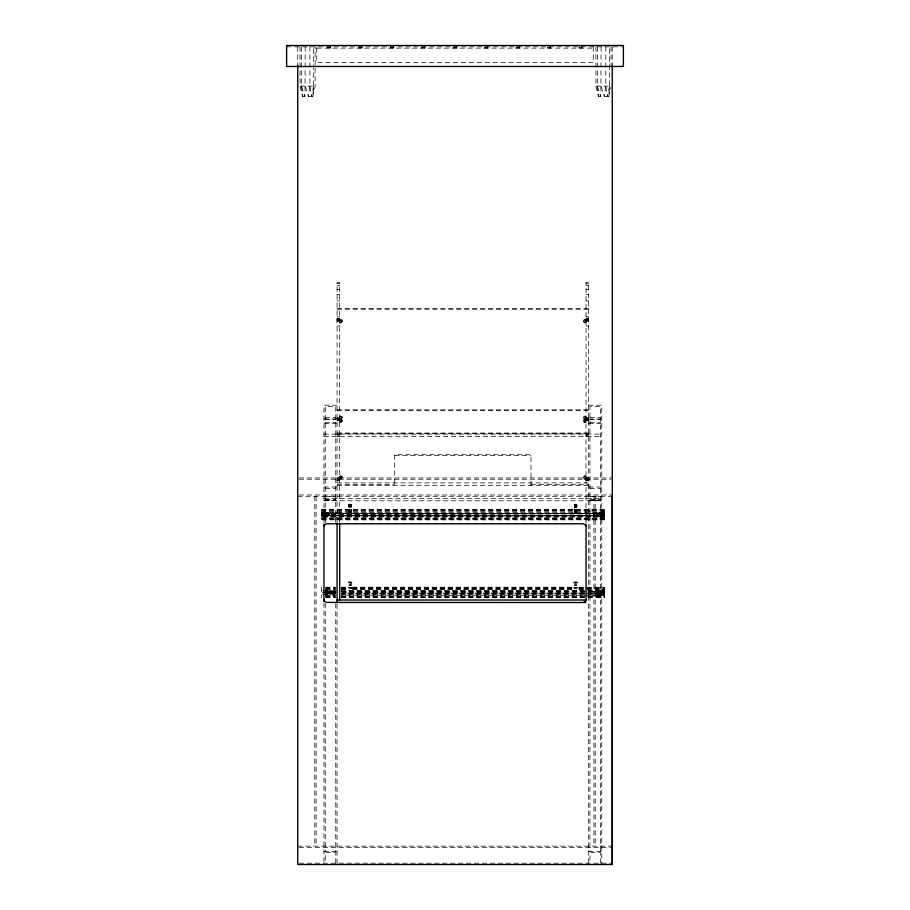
<?xml version="1.0" encoding="UTF-8"?>
<svg xmlns="http://www.w3.org/2000/svg" width="910" height="910" viewBox="0 0 910 910"><rect width="100%" height="100%" fill="white"/><g stroke="black" fill="none" stroke-linecap="round" stroke-linejoin="round"><path stroke-width="0.68" stroke-dasharray="4.55 3.41" d="M305.248 46.808L304.964 96.608L301.483 86.12L301.483 46.808M601.135 46.808L600.85 96.608L597.369 86.12L597.369 46.808M300.05 46.808L300.05 86.12L302.655 96.608L312.824 96.608L313.677 86.12L313.677 46.808M595.936 46.808L595.936 86.12L598.541 96.608L608.71 96.608L609.563 86.12L609.563 46.808M309.912 46.808L309.912 86.12L308.49 96.608L305.248 86.12M605.798 46.808L605.798 86.12L604.377 96.608L601.135 86.12M313.677 86.12L311.595 96.608L309.912 86.12M609.563 86.12L607.482 96.608L605.798 86.12M604.388 511.215L321.344 511.352L331.047 513.342L331.877 514.867L330.512 516.015L329.124 514.628L330.512 513.229L604.388 513.456L596.607 514.628L595.208 516.015L331.047 515.902L321.344 517.892L604.388 517.892L594.321 515.686L593.843 514.867L594.742 513.32M594.742 515.924L593.843 514.377L594.321 513.558L596.107 513.558L596.585 514.377L595.686 515.924L330.034 515.924L329.147 514.377L329.625 513.558L321.344 514.628L329.534 515.606L321.344 516.584L604.388 516.584L595.208 516.015L596.585 514.867L595.686 513.32L330.034 513.32L329.147 514.867L330.512 516.015L321.344 515.788L329.227 515.151L329.227 514.093L330.512 513.229L594.23 513.638L604.388 511.352M578.908 589.191L604.388 589.191C590.704 588.895 590.704 596.027 604.388 595.731L341.148 595.731M340.966 591.182L595.208 591.068L596.607 592.456L595.208 593.855L341.841 593.855M341.148 590.499L604.388 590.499L595.743 591.182L596.607 592.456L596.198 593.445L604.388 594.423L341.148 594.423M312.824 96.608L315.11 86.12L315.11 46.808M608.71 96.608L610.712 87.428M341.716 591.932L593.934 591.932L595.458 591.09L596.607 592.456L595.458 593.832L593.911 592.933M339.601 320.9L340.75 319.603L342.296 320.457L341.694 322.857L339.93 322.572L339.601 320.9L339.93 322.572M339.601 321.719L339.93 320.058M339.601 417.326L340.75 416.029L342.296 416.882L342.296 418.6L340.75 419.442L339.601 417.326L339.93 418.987M339.601 418.145L339.93 416.484M339.601 420.568L340.75 419.26L342.296 420.113L342.296 421.83L340.75 422.672L339.601 420.568L339.93 422.229M339.601 421.375L339.93 419.715M339.601 477.124L340.75 475.828L342.296 476.669L342.296 478.387L340.75 479.24L339.601 477.124L339.93 478.785M339.601 477.943L339.93 476.271M585.79 322.572L586.12 320.9L584.971 319.603L583.424 320.457L583.424 322.174L584.038 322.857L585.79 322.572L585.79 320.058M585.79 418.987L585.79 416.484L584.971 416.029L583.424 416.882L583.424 418.6L584.971 419.442L586.12 418.145L585.79 416.484M585.79 422.229L585.79 419.715L584.971 419.26L583.424 420.113L583.424 421.83L584.971 422.672L586.12 421.375L585.79 419.715M585.79 478.785L585.79 476.271L584.971 475.828L583.424 476.669L583.424 478.387L584.971 479.24L586.12 477.943L585.79 476.271M348.803 504.549L351.533 504.549L351.533 507.041L350.168 507.393L348.803 507.041L348.803 504.549L351.533 504.549M348.803 507.041L348.962 504.254M348.803 512.319L348.803 509.827L349.69 509.35L349.69 511.841L348.803 512.319L351.533 512.319L351.533 509.827L350.646 509.35L350.646 511.841L351.533 512.319M576.758 507.177L576.929 504.39L574.187 504.39L574.358 507.177L575.086 507.37L576.758 507.177L576.929 504.39M576.758 509.975L576.03 510.157L576.03 512.649L576.758 512.466L576.929 509.68L574.187 509.68L574.358 512.466L575.086 512.649L575.086 510.157L574.187 509.68M576.758 512.466L576.929 509.68M576.929 590.237L574.187 590.237M596.494 515.151L604.388 515.788L596.198 515.606L604.388 514.628L596.494 514.093L604.388 513.456L595.743 513.342L604.388 512.66L596.198 513.638L604.388 514.628L596.198 515.606L604.388 516.584L595.208 516.015L604.388 515.788L596.607 514.628L595.208 513.229L604.388 512.66L321.344 512.66L329.534 513.638L321.344 513.456L329.124 514.628L321.344 515.788L329.977 515.902L321.344 516.584L330.512 516.015M593.934 591.932L595.902 591.261L596.516 592.933L594.969 593.832L594.15 593.354L594.15 591.568L585.71 591.477M339.93 321.753L340.75 322.208L342.296 321.355M339.93 418.179L340.75 418.634L342.296 417.781L341.694 416.996L339.93 417.292M339.93 421.41L340.75 421.865L342.296 421.012M339.93 477.977L340.75 478.421L342.296 477.579M583.424 321.264L584.038 320.57L585.79 320.866M585.79 417.292L584.038 416.996L583.424 417.69L584.038 418.475L585.79 418.179M583.424 420.921L584.971 420.079L585.79 420.522M583.424 477.488L584.971 476.635L585.79 477.09M330.99 515.924L331.877 514.377L331.047 513.342M331.047 515.902L331.797 515.162L593.934 515.162L594.674 515.902L593.82 514.628L594.23 513.638L331.797 514.093L331.49 515.606L594.23 515.606M339.93 320.866L341.694 320.57L342.296 321.264M339.93 420.522L340.75 420.079L342.296 420.921M583.424 321.355L584.971 322.208L585.79 321.753M339.93 477.09L340.75 476.635L342.296 477.488M583.424 421.012L584.971 421.865L585.79 421.41M583.424 477.579L584.971 478.421L585.79 477.977M348.803 509.827L351.533 509.827M349.69 584.618C346.687 585.608 353.649 585.608 350.646 584.618M351.533 590.385L348.803 590.385M576.929 506.881L574.358 507.177M576.929 512.171L574.358 512.466M574.665 584.698C572.936 585.699 578.18 585.699 576.451 584.698M348.962 506.745L351.533 507.041M574.187 504.39L576.758 504.686M325.268 594.924L327.896 594.389M325.234 593.047L327.827 592.66M596.607 592.456L604.388 591.295L595.208 591.068L604.388 590.499L596.198 591.477L604.388 592.456L596.198 593.445L604.388 593.627L596.607 592.456L604.388 592.456L596.494 592.99L604.388 593.627L595.208 593.855L604.388 594.423L595.743 593.741L604.388 593.627M325.439 593.934L328.169 593.604M322.709 592.296L328.169 591.648M325.279 593.309L327.918 593.104M595.743 591.182L604.388 591.295L596.494 591.932L604.388 592.456M325.041 594.139L329.977 593.741M329.227 515.162L321.344 514.628L329.227 514.093L321.344 513.456L330.512 513.229L321.344 512.66L329.977 513.342L321.344 513.456M322.652 592.376L329.227 591.932M322.652 594.344L327.896 594.014M325.268 591.204L336.177 591.068M321.344 515.788L329.534 515.606M596.198 513.638L604.388 513.456M325.439 593.536L328.169 593.479M596.198 591.477L604.388 591.295M595.743 515.902L604.388 515.788M325.041 591.25L327.509 591.216M286.616 46.808L621.962 46.808M316.748 48.116L593.252 48.116M300.05 86.12L315.11 86.12M595.936 86.12L611.008 86.12M337.064 283.34L339.68 283.363M586.04 283.363L588.656 283.34M337.064 285.626L339.68 285.683M586.04 285.683L588.656 285.626M337.064 289.391L339.68 289.391M586.04 289.391L588.656 289.391M337.064 294.544L339.68 294.544M586.04 294.544L588.656 294.544M337.064 300.937L339.68 300.937M586.04 300.937L588.656 300.937M337.064 308.445L588.656 308.445M337.064 309.263L588.656 309.263M337.064 316.851L339.68 316.851M586.04 316.851L588.656 316.851M337.064 318.329L339.68 318.329M586.04 318.329L588.656 318.329M337.064 318.454L339.68 318.454M586.04 318.454L588.656 318.454M337.064 318.83L339.68 318.83M586.04 318.83L588.656 318.83M337.064 319.171L339.68 319.171M586.04 319.171L588.656 319.171M337.064 319.728L339.68 319.728M586.04 319.728L588.656 319.728M337.064 320.115L339.68 320.115M586.04 320.115L588.656 320.115M337.064 320.616L339.68 320.616M586.04 320.616L588.656 320.616M337.064 320.866L339.68 320.866M586.04 320.866L588.656 320.866M337.064 321.059L339.68 321.059M586.04 321.059L588.656 321.059M337.064 325.962L339.68 325.962M586.04 325.962L588.656 325.962M337.064 405.189L323.96 405.189L323.96 523.887M588.656 405.189L601.76 405.189L601.76 864.5M337.064 409.853L588.656 409.853M337.064 410.672L588.656 410.672M325.268 417.588L335.756 417.588M589.976 417.588L600.452 417.588M337.064 417.986L339.68 418.009M586.04 417.986L588.656 418.009M337.064 418.134L339.68 418.122M586.04 418.122L588.656 418.134M337.064 418.509L339.68 418.486M586.04 418.486L588.656 418.509M337.064 418.827L339.68 418.839M586.04 418.827L588.656 418.839M323.96 418.964L337.064 418.964M588.656 418.964L601.76 418.964M325.268 419.385L335.756 419.385M337.064 419.408L339.68 419.385M586.04 419.385L588.656 419.408M589.976 419.385L600.452 419.385M337.064 419.772L339.68 419.794M586.04 419.794L588.656 419.772M337.064 420.272L339.68 420.295M586.04 420.272L588.656 420.295M337.064 420.522L339.68 420.545M586.04 420.522L588.656 420.545M337.064 420.716L339.68 420.738M586.04 420.738L588.656 420.716M325.268 422.797L335.756 422.797M589.976 422.797L600.452 422.797M323.96 423.218L337.064 423.218M588.656 423.218L601.76 423.218M337.064 433.024L588.656 433.024M337.064 433.831L588.656 433.831M323.96 434.081L601.76 434.081M337.064 434.377L339.68 434.377M586.04 434.377L588.656 434.377M337.064 435.583L339.68 435.583M586.04 435.583L588.656 435.583M337.064 436.322L339.68 436.322M586.04 436.322L588.656 436.322M323.96 436.572L601.76 436.572M394.724 455.512L531.008 455.512M337.064 477.796L339.68 477.796M586.04 477.796L588.656 477.796M299.174 477.932L612.248 477.932M337.064 478.296L339.68 478.296M586.04 478.296L588.656 478.296M337.064 478.637L339.68 478.637M586.04 478.637L588.656 478.637M299.174 479.24L610.826 479.24M337.064 479.593L339.68 479.593M586.04 479.593L588.656 479.593M337.064 480.082L339.68 480.082M586.04 480.082L588.656 480.082M337.064 480.332L339.68 480.332M586.04 480.332L588.656 480.332M337.064 480.537L339.68 480.537M586.04 480.537L588.656 480.537M337.064 482.926L588.656 482.926M337.064 484.598L394.724 484.598M531.008 484.598L588.656 484.598M337.064 485.417L588.656 485.417M323.96 487.032L337.064 487.032M588.656 487.032L601.76 487.032M325.268 488.408L335.756 488.408M589.976 488.408L600.452 488.408M299.174 494.972L612.248 494.972M297.752 496.28L612.248 496.28M325.268 496.701L335.756 496.701M589.976 496.701L600.452 496.701M323.96 498.316L601.76 498.316M325.268 499.431L335.756 499.431M589.976 499.431L600.452 499.431M325.268 500.113L335.756 500.113M589.976 500.113L600.452 500.113M323.96 500.534L337.064 500.534M588.656 500.534L601.76 500.534M323.96 500.807L601.76 500.807M321.344 509.896L604.388 509.896M323.96 510.226L325.268 510.226M575.086 510.157L576.03 510.157M588.656 510.226L589.976 510.226M321.344 510.692L604.388 510.692M323.96 511.625L325.268 511.625M588.656 511.625L589.976 511.625M349.69 511.841L350.646 511.841M335.756 512.717L337.064 512.717M600.452 512.717L601.76 512.717M323.96 513.968L325.268 513.968M588.656 513.968L589.976 513.968M321.344 514.628L329.124 514.628M335.756 515.276L337.064 515.276M600.452 515.276L601.76 515.276M335.756 517.631L337.064 517.631M600.452 517.631L601.76 517.631M321.344 518.029L604.388 518.029M321.344 518.552L604.388 518.552M335.756 519.018L337.064 519.018M600.452 519.018L601.76 519.018M323.96 519.212L325.268 519.212M588.656 519.212L589.976 519.212M321.344 519.348L604.388 519.348M325.587 587.223L335.494 587.223M341.148 587.223L346.812 587.223M352.477 587.223L571.833 587.223M578.908 587.223L604.388 587.223L604.388 597.699L341.148 597.699M325.587 587.735L335.494 587.735M341.148 587.735L346.812 587.735M352.477 587.735L571.833 587.735M578.908 587.735L604.388 587.735M588.656 587.871L589.976 587.871M600.452 587.871L601.76 587.871M325.587 588.531L335.494 588.531M341.148 588.531L346.812 588.531M352.477 588.531L571.833 588.531M578.908 588.531L604.388 588.531M325.587 589.054L335.494 589.054M341.148 589.054L346.812 589.054M352.477 589.054L571.833 589.054M578.908 589.054L604.388 589.054M325.587 589.191L335.494 589.191M341.148 589.191L346.812 589.191M352.477 589.191L571.833 589.191M588.656 590.169L589.976 590.169M600.452 590.169L601.76 590.169M332.662 590.499L335.494 590.499M331.49 591.477L335.756 591.477M341.432 591.477L584.288 591.477M331.797 591.932L336.04 591.932M325.234 592.456L327.827 592.456M331.9 592.456L336.154 592.456M341.807 592.456L593.934 592.99L341.716 592.99M331.797 592.99L336.04 592.99M331.49 593.445L335.756 593.445M341.432 593.445L594.23 593.445M331.047 593.741L335.301 593.741M340.966 593.741L594.685 593.741M330.512 593.855L336.177 593.855M332.662 594.423L335.494 594.423M588.656 594.753L589.976 594.753M600.452 594.753L601.76 594.753M325.587 595.731L331.251 595.731M332.662 595.731L335.494 595.731M325.587 595.868L331.251 595.868M332.662 595.868L335.494 595.868M341.148 595.868L604.388 595.868M325.587 596.391L335.494 596.391M341.148 596.391L604.388 596.391M588.656 597.051L589.976 597.051M600.452 597.051L601.76 597.051M325.587 597.188L335.494 597.188M341.148 597.188L604.388 597.188M325.587 597.699L335.494 597.699M297.752 846.152L610.94 846.152M299.174 847.46L612.248 847.46M323.96 851.396L337.064 851.396M588.656 851.396L601.76 851.396M299.174 863.192L612.248 863.192M325.041 593.673L327.509 593.707M325.439 591.386L328.169 591.443M325.268 593.718L327.896 593.786M322.652 590.579L327.896 590.909M596.494 514.093L604.388 514.628M325.279 592.729L327.918 592.91M325.041 590.783L329.977 591.182M325.279 591.614L327.918 591.818M325.439 590.988L328.169 591.318M325.439 592.956L328.169 593.274M325.234 591.875L327.827 592.262M325.268 589.998L327.896 590.533M331.49 513.638L331.9 514.628L593.934 515.151M597.369 86.12L598.541 96.608M301.483 86.12L302.655 96.608M612.248 46.808L612.248 65.27M611.008 46.808L611.008 65.065M600.452 851.396L600.452 406.565L589.976 406.565L589.976 851.396M600.452 863.192L600.452 852.704L589.976 852.704L589.976 863.192M595.208 496.28L595.208 846.152M593.9 496.28L593.9 846.152M593.252 46.808L593.252 62.54L316.748 62.54L316.748 46.808M588.656 863.192L588.656 282.578L586.04 282.578L586.04 523.83M584.971 319.603L584.971 320.422M584.971 322.208L584.971 323.016M584.971 416.029L584.971 416.848M584.971 418.634L584.971 420.079M584.971 421.865L584.971 422.672M584.971 475.828L584.971 476.635M584.971 478.421L584.971 479.24M584.038 319.763L584.038 320.57M584.038 322.049L584.038 322.857M584.038 416.188L584.038 416.996M584.038 418.475L584.038 420.238M584.038 421.705L584.038 422.524M584.038 475.987L584.038 476.795M584.038 478.273L584.038 479.081M582.207 46.808L582.207 48.116M581.82 46.808L581.82 48.116M580.853 46.808L580.853 48.116M579.75 46.808L579.75 48.116M579.022 46.808L579.022 48.116M576.451 504.14L576.451 506.631M576.451 509.429L576.451 511.921M576.03 504.879L576.03 507.37M576.03 582.935L576.03 585.426M575.552 504.038L575.552 506.529M575.552 509.327L575.552 511.818M575.086 504.879L575.086 507.37M575.086 582.935L575.086 585.426M574.665 504.14L574.665 506.631M574.665 509.429L574.665 511.921M550.755 46.808L550.755 48.116M550.368 46.808L550.368 48.116M549.401 46.808L549.401 48.116M548.298 46.808L548.298 48.116M547.581 46.808L547.581 48.116M531.008 485.417L531.008 454.704L394.724 454.704L394.724 485.417M519.303 46.808L519.303 48.116M518.916 46.808L518.916 48.116M517.949 46.808L517.949 48.116M516.846 46.808L516.846 48.116M516.129 46.808L516.129 48.116M487.851 46.808L487.851 48.116M487.476 46.808L487.476 48.116M486.497 46.808L486.497 48.116M485.394 46.808L485.394 48.116M484.677 46.808L484.677 48.116M456.411 46.808L456.411 48.116M456.024 46.808L456.024 48.116M455.057 46.808L455.057 48.116M453.953 46.808L453.953 48.116M453.225 46.808L453.225 48.116M424.856 46.808L424.856 48.116M424.14 46.808L424.14 48.116M423.036 46.808L423.036 48.116M422.058 46.808L422.058 48.116M421.683 46.808L421.683 48.116M393.507 46.808L393.507 48.116M393.12 46.808L393.12 48.116M392.153 46.808L392.153 48.116M391.05 46.808L391.05 48.116M390.333 46.808L390.333 48.116M362.055 46.808L362.055 48.116M361.668 46.808L361.668 48.116M360.701 46.808L360.701 48.116M359.598 46.808L359.598 48.116M358.881 46.808L358.881 48.116M351.374 504.254L351.374 506.745M351.374 509.543L351.374 512.034M351.055 504.8L351.055 507.291M351.055 510.089L351.055 512.58M351.055 582.866L351.055 585.357M350.646 504.06L350.646 506.551M350.168 504.902L350.168 507.393M350.168 510.191L350.168 512.683M350.168 582.957L350.168 585.46M349.69 504.06L349.69 506.551M349.281 504.8L349.281 507.291M349.281 510.089L349.281 512.58M348.962 509.543L348.962 512.034M341.694 319.763L341.694 320.57M341.694 322.049L341.694 322.857M341.694 416.188L341.694 416.996M341.694 418.475L341.694 420.238M341.694 421.705L341.694 422.524M341.694 475.987L341.694 476.795M341.694 478.273L341.694 479.081M340.75 319.603L340.75 320.422M340.75 322.208L340.75 323.016M340.75 416.029L340.75 416.848M340.75 418.634L340.75 420.079M340.75 421.865L340.75 422.672M340.75 475.828L340.75 476.635M340.75 478.421L340.75 479.24M339.68 522.42L339.68 282.578L337.064 282.578L337.064 522.465M337.064 604.229L337.064 864.5M335.756 522.772L335.756 406.565L325.268 406.565L325.268 522.772M335.756 603.512L335.756 851.396M335.756 863.192L335.756 852.704L325.268 852.704L325.268 863.192M330.603 46.808L330.603 48.116M330.228 46.808L330.228 48.116M329.249 46.808L329.249 48.116M328.146 46.808L328.146 48.116M327.429 46.808L327.429 48.116M325.268 603.512L325.268 851.396M323.96 602.807L323.96 864.5M321.344 587.223L321.344 597.699M316.1 496.28L316.1 846.152M314.792 496.28L314.792 846.152M297.752 46.808L297.752 65.27M604.388 509.384L321.344 509.384L321.344 519.86L604.388 519.86L604.388 509.384"/><path stroke-width="1.36" d="M297.752 65.27L297.752 864.5L612.248 864.5L612.248 496.28M329.124 592.456C332.139 587.803 332.139 597.119 329.124 592.456L330.273 591.09L331.82 591.989L331.206 593.661L329.227 592.99M323.96 526.412L324.313 525.104L326.576 523.796L583.424 523.796L585.687 525.104L586.04 526.412M586.04 599.804L585.687 601.112L583.424 602.42M331.797 591.932L331.581 593.354L329.818 593.661L329.204 591.989L331.047 591.182M329.204 591.989L330.751 591.09L331.9 592.456M337.064 600.02L585.812 600.02M585.812 602.511L326.576 602.42L324.313 601.112L323.96 599.804M612.248 65.27L612.248 864.5M586.04 524.899L586.04 600.02M339.68 523.489L339.68 600.02M337.064 523.261L337.064 602.807M323.96 524.683L323.96 601.385M348.962 582.32L351.533 582.605L348.962 582.32M348.962 587.598L351.533 587.894L348.962 587.598M576.929 582.457L574.187 582.457L576.929 582.457M576.929 587.746L574.187 587.746L576.929 587.746M623.384 45.5L286.616 45.5L286.616 66.464L623.384 66.464L623.384 45.5"/></g></svg>
